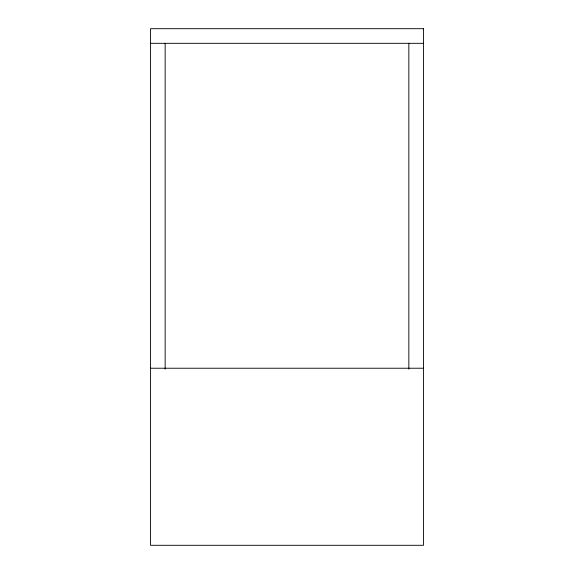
<?xml version="1.0" encoding="UTF-8"?>
<svg xmlns="http://www.w3.org/2000/svg" width="574" height="574" viewBox="0 0 574 574"><rect width="100%" height="100%" fill="white"/><g stroke="black" fill="none" stroke-linecap="round" stroke-linejoin="round"><path stroke-width="0.86" d="M150.539 43.323L423.461 43.323M150.539 368.228L423.461 368.228M408.839 43.229L408.839 369.175M165.161 43.229L165.161 369.175M423.461 28.7L150.539 28.7L150.539 545.3L423.461 545.3L423.461 28.7"/></g></svg>
